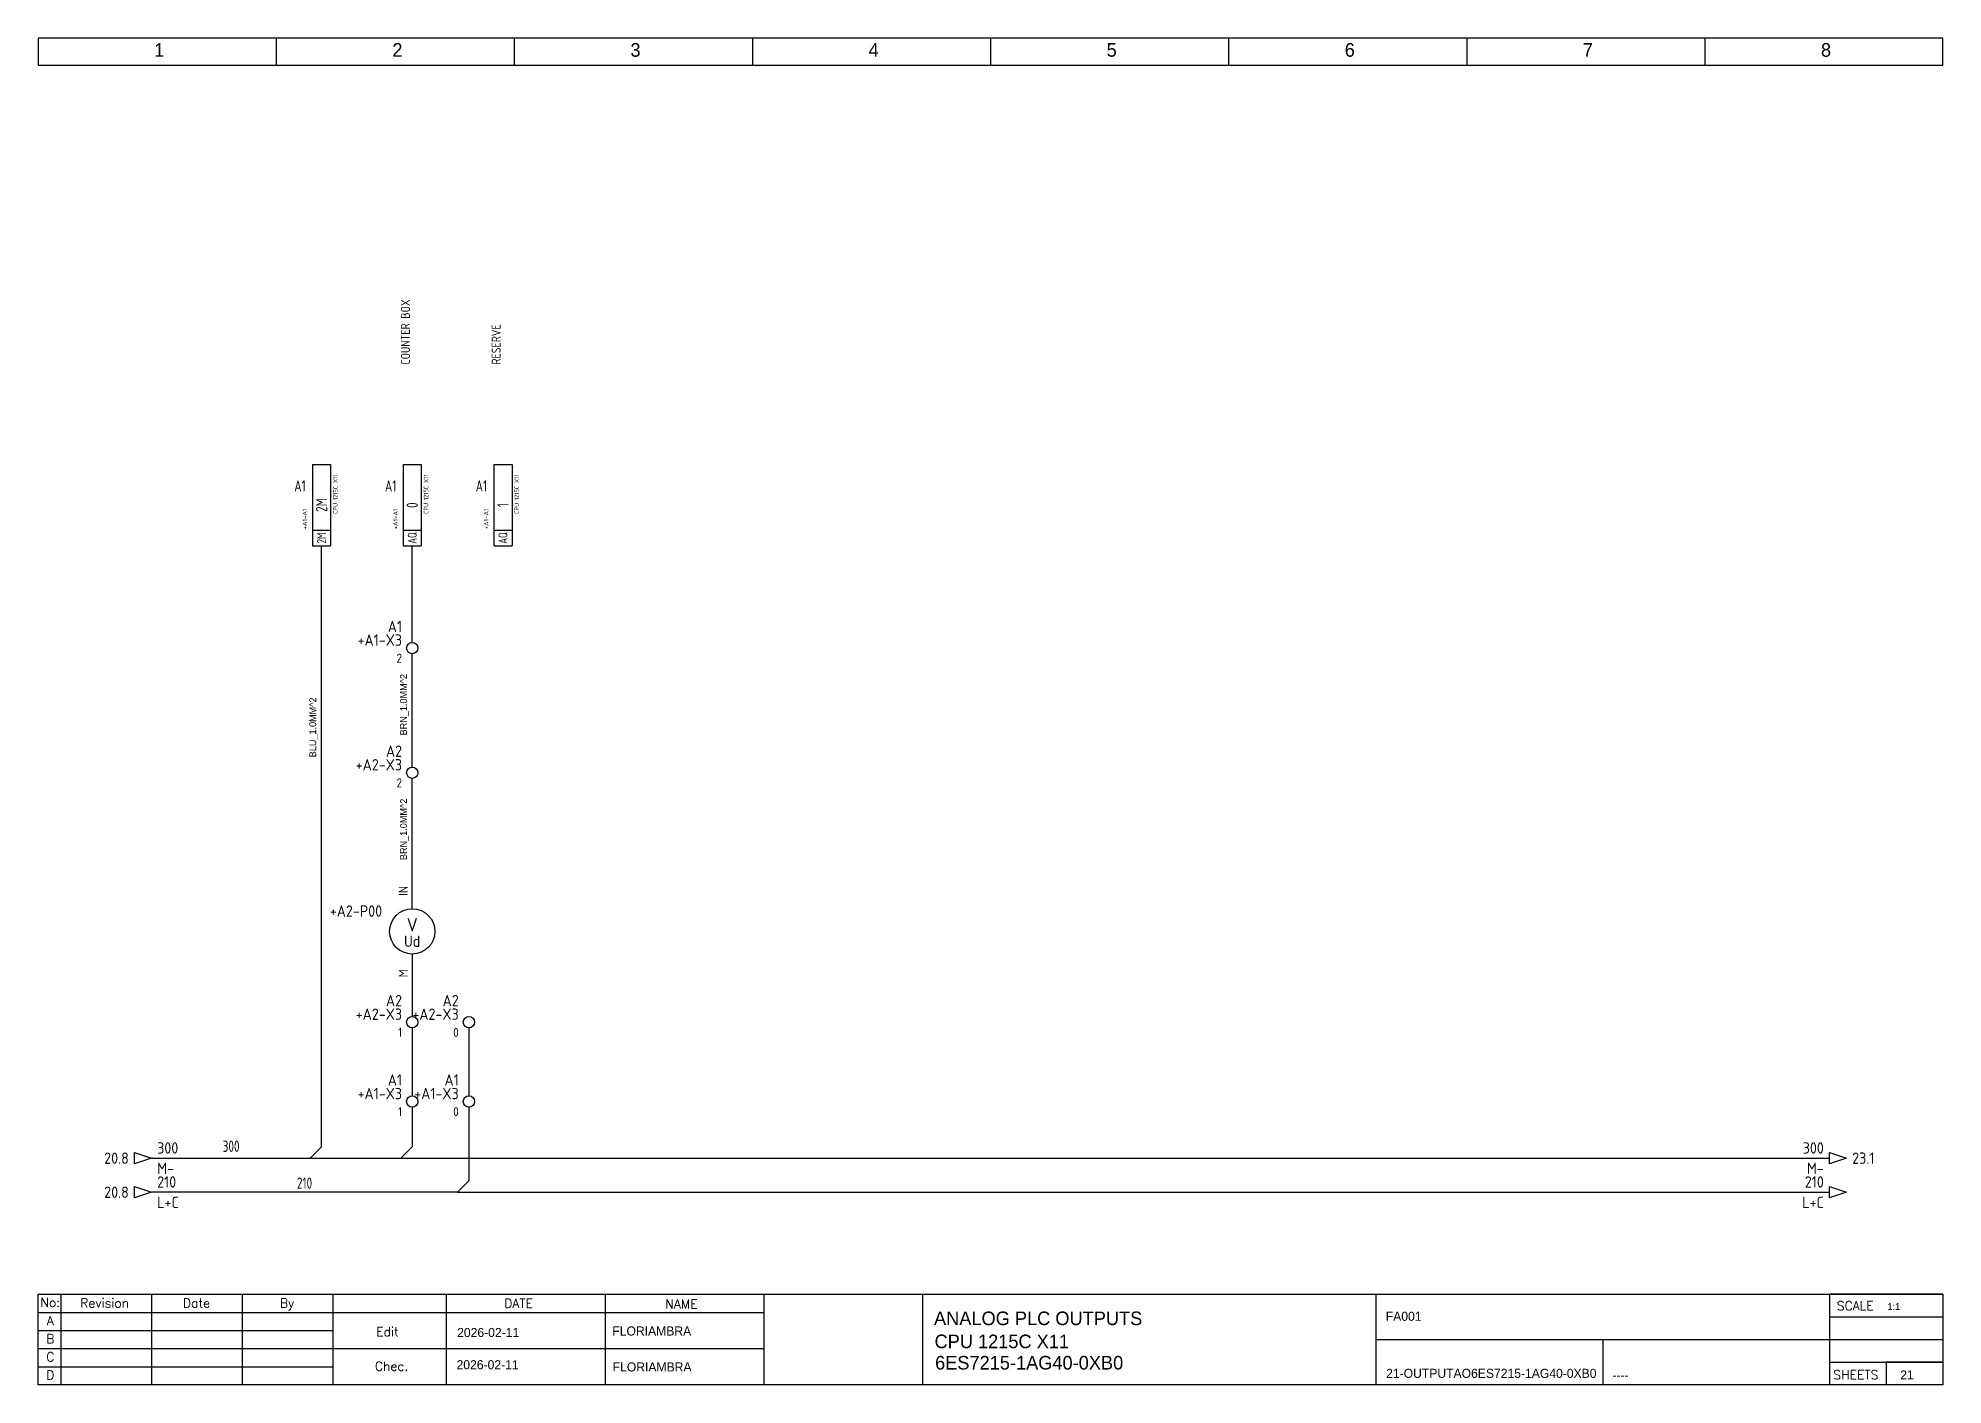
# Model space of a CAD drawing. Header units: millimetres. Extents: x 0 to 420, y 0 to 297.
import ezdxf
from ezdxf.enums import TextEntityAlignment as Align

# ---------------------------------------------------------------- set-up
doc = ezdxf.new("R2010")
doc.units = ezdxf.units.MM
doc.header["$LTSCALE"] = 6
for name, color, linetype in [('025', 1, 'Continuous'), ('05', 6, 'Continuous'), ('BLU_1.0mm^2', 5, 'Continuous'), ('BRN_1.0mm^2', 14, 'Continuous'), ('DESC', 1, 'Continuous'), ('DESCCHILD', 20, 'Continuous'), ('LOC', 8, 'Continuous'), ('MISC', 2, 'Continuous'), ('RED_2.5mm^2', 1, 'Continuous'), ('SYMS', 7, 'Continuous'), ('TAGS', 51, 'Continuous'), ('TERMS', 4, 'Continuous'), ('WIRENO', 70, 'Continuous'), ('WIREREF', 61, 'Continuous'), ('WIREREF_DEST', 61, 'Continuous'), ('XREF', 7, 'Continuous')]:
    doc.layers.add(name, color=color, linetype=linetype)
doc.styles.add('WD', font='romans.shx')
doc.styles.add('WD_IEC', font='ISOCP2.shx', dxfattribs={"width": 0.9, "height": 4})

# ---------------------------------------------------------------- blocks, each defined once
blk = doc.blocks.new('IEC_tblock_a3_floriambra')
at = {"layer": '05'}
for p, q in [((-840, 0), (-840, 20)), ((-840, 0), (-840, 20)), ((-840, 20), (-420, 20)), ((-835, 20), (-835, 0)), ((-815, 20), (-815, 0)), ((-795, 20), (-795, 0)), ((-775, 20), (-775, 0)), ((-750, 20), (-750, 0)), ((-715, 20), (-715, 0)), ((-680, 20), (-680, 0)), ((-645, 20), (-645, 0)), ((-545, 20), (-545, 0)), ((-420, 20), (-445, 20)), ((-445, 20), (-445, 0)), ((-445, 20), (-445, 15)), ((-420, 20), (-420, 0)), ((-840, 16), (-775, 16)), ((-775, 16), (-680, 16)), ((-445, 15), (-420, 15)), ((-840, 12), (-775, 12)), ((-545, 10), (-445, 10)), ((-495, 10), (-495, 0)), ((-445, 10), (-420, 10)), ((-840, 8), (-775, 8)), ((-775, 8), (-680, 8)), ((-445, 5), (-420, 5)), ((-420, 5), (-432.5, 5)), ((-432.5, 5), (-432.5, 0)), ((-840, 4), (-775, 4)), ((-420, 0), (-840, 0))]:
    blk.add_line(p, q, dxfattribs=at)
at = {"flags": 4}
for tag, p, height in [('SCALA', (-432.21, 16.54), 1.5), ('AUTHOR', (-713.38, 10.89), 2), ('DESCRIPT_PROYECT', (-642.46, 13.18), 3), ('CODIGO_PROYECT', (-542.84, 14.13), 2), ('INSTALACION', (-441.74, 11.01), 2), ('FECHA_CREA', (-747.6, 10.56), 2), ('DESCRIPCION_1', (-642.34, 8.1), 3), ('LOCALIZACION', (-441.61, 6.6), 2), ('FECHA_EDIT', (-747.73, 3.45), 2), ('REVISADO', (-713.31, 2.96), 2), ('DESCRIPCION_2', (-642.22, 3.39), 3), ('ARCHIVO', (-542.76, 1.55), 2), ('COMENTARIO', (-492.87, 1.14), 2), ('PAG', (-429.4, 1.2), 2)]:
    blk.add_attdef(tag, p, '', height=height, dxfattribs=at)
at = {"layer": '025', "style": 'WD'}
for s, p in [('No:', (-837.31, 17.19)), ('Revision', (-825.33, 17.07)), ('Date', (-805.08, 17.05)), ('By', (-785.09, 17.06)), ('NAME', (-698.14, 16.82)), ('SCALE', (-439.33, 16.45)), ('A', (-837.31, 13.19)), ('B', (-837.31, 9.19)), ('C', (-837.31, 5.19)), ('D', (-837.31, 1.19))]:
    blk.add_text(s, height=2, dxfattribs=at).set_placement(p, align=Align.CENTER)
for s, p in [('DATE', (-737.24, 16.98)), ('Edit', (-765.46, 10.72)), ('Chec.', (-765.74, 3.12)), ('SHEETS', (-444.15, 1.23))]:
    blk.add_text(s, height=2, dxfattribs=at).set_placement(p)
blk = doc.blocks.new('PLCIOO3V')
for p, q in [((-2, 18), (-2, 0)), ((-2, 18), (2, 18)), ((2, 18), (2, 0)), ((-2, 3.5), (2, 3.5)), ((-2, 0), (2, 0))]:
    blk.add_line(p, q)
at = {"style": 'WD_IEC', "width": 0.9}
blk.add_attdef('TERMDESC01L', text='', height=2, rotation=90, dxfattribs=at).set_placement((2.25, 42.5), align=Align.TOP_RIGHT)
at = {"style": 'WD_IEC'}
for tag, height, width, p in [('MFG', 2.5, 0.8, (-7, 32.5)), ('DESC', 2.5, 0.8, (-4, 32.5)), ('DESCA01', 2.5, 0.9, (-0.5, 32.5)), ('DESCB01', 2.5, 0.9, (2.5, 32.5)), ('DESCD01', 2.5, 0.9, (5.53, 32.5)), ('DESCE01', 2.5, 0.9, (8.53, 32.5)), ('CAT', 2.5, 0.9, (-7, 25.5)), ('DESCC01', 1, 0.9, (3.54, 15.8))]:
    blk.add_attdef(tag, text='', height=height, rotation=90, dxfattribs=dict(at, width=width)).set_placement(p, align=Align.RIGHT)
at = {"style": 'WD_IEC', "width": 0.8}
for tag, p in [('INST', (-3.5, 15.5)), ('LOC', (-3.5, 12))]:
    blk.add_attdef(tag, text='', height=2.5, dxfattribs=at).set_placement(p, align=Align.RIGHT)
at = {"style": 'WD_IEC', "width": 0.9}
blk.add_attdef('LINE1', text='', height=2.5, rotation=90, dxfattribs=at).set_placement((-16, 10), align=Align.CENTER)
blk.add_attdef('LINE2', text='', height=2.5, rotation=90, dxfattribs=at).set_placement((-16, 10), align=Align.TOP_CENTER)
at = {"style": 'WD_IEC', "width": 0.8}
for tag, height, p in [('TAGA01', 2.5, (0, 9)), ('TERM01L', 2, (0, 1.75))]:
    blk.add_attdef(tag, text='', height=height, rotation=90, dxfattribs=at).set_placement(p, align=Align.MIDDLE)
at = {"style": 'WD_IEC'}
blk.add_attdef('TAG1', text='', height=1, rotation=90, dxfattribs=at).set_placement((-3.18, 8.27), align=Align.RIGHT)
at = {"linetype": 'Continuous', "style": 'WD_IEC', "flags": 9}
for tag, p in [('ASSYCODE', (-2.39, 7.82)), ('FAMILY', (-2.39, 1.32))]:
    blk.add_attdef(tag, text='', height=0.16, rotation=90, dxfattribs=at).set_placement(p, align=Align.CENTER)
at = {"style": 'WD_IEC', "flags": 1}
blk.add_attdef('X8TERM01L', (0, 0), '', height=0.16, rotation=90, dxfattribs=at)
blk = doc.blocks.new('HT0_412')
for p, q in [((0, 2.5), (-2.5, 0)), ((-2.5, 0), (2.5, 0))]:
    blk.add_line(p, q)
at = {"style": 'WD_IEC', "flags": 1}
for tag, p in [('X4TERM01', (-2.5, 0)), ('WDWSEQ', (-2.1, 1.03)), ('X2TERM01', (0, 2.5)), ('X1TERM01', (2.5, 0))]:
    blk.add_attdef(tag, p, '', height=0.4, dxfattribs=at)
blk = doc.blocks.new('HA1D3')
blk.add_lwpolyline([(0, 0), (-3.75, -1.25), (-3.75, 1.25)], close=True)
at = {"style": 'WD_IEC'}
blk.add_attdef('XREF', text='', height=2.5, dxfattribs=at).set_placement((-5, 0), align=Align.MIDDLE_RIGHT)
at = {"style": 'WD_IEC', "flags": 1}
blk.add_attdef('SIGCODE', text='', height=1, dxfattribs=at).set_placement((-2.5, 1.8), align=Align.RIGHT)
at = {"style": 'WD_IEC'}
for tag, p, height, flags in [('X1TERM01', (0, 0), 0.32, 1), ('WIRENO', (1.25, 1), 2.5, 8)]:
    blk.add_attdef(tag, p, '', height=height, dxfattribs=dict(at, flags=flags))
blk.add_attdef('DESC1', text='', height=2.5, dxfattribs=at).set_placement((1.25, -1), align=Align.TOP_LEFT)
blk = doc.blocks.new('WD_WNH')
at = {"linetype": 'Continuous', "style": 'WD_IEC', "width": 0.8}
blk.add_attdef('WIRENO', text='', height=2.5, dxfattribs=at).set_placement((0, 0.75), align=Align.CENTER)
at = {"style": 'WD_IEC', "flags": 1}
for tag, p in [('W08USER', (0, 0.375)), ('W04USER', (0, 0.875)), ('W05USER', (0, 0.75)), ('W09USER', (0, 0.25)), ('W03USER', (0, 1)), ('W06USER', (0, 0.625)), ('W07USER', (0, 0.5)), ('W02USER', (0, 1.125)), ('W01USER', (0, 1.25)), ('W10USER', (0, 0.125))]:
    blk.add_attdef(tag, text='', height=0.08, dxfattribs=at).set_placement(p, align=Align.CENTER)
blk = doc.blocks.new('HA1S1')
blk.add_lwpolyline([(0, 1.25), (3.75, 0), (0, -1.25)], close=True)
at = {"style": 'WD_IEC'}
for tag, height, flags, p in [('WIRENO', 2.5, 8, (-1.25, 1)), ('SIGCODE', 1, 1, (5, 1.8))]:
    blk.add_attdef(tag, text='', height=height, dxfattribs=dict(at, flags=flags)).set_placement(p, align=Align.RIGHT)
at = {"style": 'WD_IEC', "flags": 1}
blk.add_attdef('X4TERM01', (0, 0), '', height=0.32, dxfattribs=at)
at = {"style": 'WD_IEC'}
blk.add_attdef('XREF', text='', height=2.5, dxfattribs=at).set_placement((5, 0), align=Align.MIDDLE_LEFT)
blk.add_attdef('DESC1', text='', height=2.5, dxfattribs=at).set_placement((-1.25, -1), align=Align.TOP_RIGHT)
blk = doc.blocks.new('VVM1P7')
for p, q in [((0, 5), (0, 10)), ((0, -5), (0, -10))]:
    blk.add_line(p, q)
blk.add_circle((0, 0), 5)
at = {"style": 'WD_IEC'}
for tag, p in [('INST', (-6.64, 9.25)), ('LOC', (-6.64, 6.25)), ('TAG1', (-6.64, 3.25)), ('RATING1', (-6.64, -0.8)), ('DESC2', (-6.64, -9.8)), ('DESC1', (-6.64, -6.8)), ('DESC3', (-6.64, -12.8))]:
    blk.add_attdef(tag, text='', height=2.5, dxfattribs=at).set_placement(p, align=Align.RIGHT)
blk.add_attdef('TERM01', text='', height=2, rotation=90, dxfattribs=at).set_placement((-1, 10), align=Align.RIGHT)
at = {"style": 'WD_IEC', "flags": 1}
for tag, p, height in [('X2TERM01', (0, 10), 0.32), ('MFG', (2.13, 8.76), 1.5), ('CAT', (2.13, 6.7), 1.5), ('X4LINK', (-5, 0), 0.32), ('X1LINK', (5, 0), 0.32), ('ASSYCODE', (0.57, -6.29), 1), ('FAMILY', (0.57, -7.79), 1), ('CATDESC', (0.57, -9.29), 1), ('X8TERM02', (0, -10), 0.32)]:
    blk.add_attdef(tag, p, '', height=height, dxfattribs=at)
at = {"style": 'WD_IEC'}
for tag, height, p in [('V', 3, (0, 0)), ('U', 2.5, (-0.02, -3.41))]:
    blk.add_attdef(tag, text='', height=height, dxfattribs=at).set_placement(p, align=Align.CENTER)
at = {"lineweight": 15, "style": 'WD_IEC'}
blk.add_attdef('XREF', text='', height=2.5, dxfattribs=at).set_placement((-6.64, -3.8), align=Align.RIGHT)
at = {"style": 'WD_IEC'}
blk.add_attdef('TERM02', (-1, -10.13), '', height=2, rotation=90, dxfattribs=at)
blk = doc.blocks.new('VT0002')
blk.add_circle((0, 0), 1.25)
at = {"style": 'WD_IEC'}
for tag, p in [('INST', (-2.25, 6.5)), ('LOC', (-2.25, 3.5)), ('DESC1', (-2.25, -6.25)), ('DESC2', (-2.25, -9.25)), ('DESC3', (-2.25, -12.25))]:
    blk.add_attdef(tag, text='', height=2.5, dxfattribs=at).set_placement(p, align=Align.RIGHT)
at = {"style": 'WD_IEC', "flags": 1}
for tag, p, height in [('ASSYCODE', (2.75, 10.75), 1), ('CATDESC', (2.75, 9.25), 1), ('MFG', (2.75, 7.25), 1.5), ('CAT', (2.75, 4.75), 1.5), ('X4PIN01', (-1.25, 1), 0.25), ('X4TERM01', (-1.25, 0), 0.25), ('X4TERMDESC01', (-1.25, 0.5), 0.4), ('STRIPSEQ', (0, 0), 0.025), ('X2PIN01', (0, 2.25), 0.25), ('X2TERM01', (0, 1.25), 0.25), ('X8PIN01', (0, -0.25), 0.25), ('X2TERMDESC01', (0, 1.75), 0.4), ('X1PIN01', (1.25, 1), 0.25), ('X1TERM01', (1.25, 0), 0.25), ('X1TERMDESC01', (1.25, 0.5), 0.4), ('LINKTERM', (0, -0.04), 0.025), ('X8TERM01', (0, -1.25), 0.25), ('X8TERMDESC01', (0, -0.75), 0.4)]:
    blk.add_attdef(tag, p, '', height=height, dxfattribs=at)
at = {"style": 'WD_IEC', "flags": 8}
for tag, height, p in [('TAGSTRIP', 2.5, (-2.25, 0.5)), ('TERM01', 2, (-2.25, -3.25))]:
    blk.add_attdef(tag, text='', height=height, dxfattribs=at).set_placement(p, align=Align.RIGHT)

msp = doc.modelspace()

# ---------------------------------------------------------------- linework, layer by layer
at = {"layer": '05'}
for p, q in [((0, 297), (0, 291)), ((420, 297), (0, 297)), ((52.5, 297), (52.5, 291)), ((105, 297), (105, 291)), ((157.5, 297), (157.5, 291)), ((210, 297), (210, 291)), ((262.5, 297), (262.5, 291)), ((315, 297), (315, 291)), ((367.5, 297), (367.5, 291)), ((420, 291), (420, 297)), ((0, 291), (420, 291))]:
    msp.add_line(p, q, dxfattribs=at)
at = {"layer": 'BLU_1.0mm^2'}
for p, q in [((62.5, 52.5), (62.5, 185)), ((82.5, 90), (82.5, 81.25)), ((82.5, 78.75), (82.5, 63.75)), ((82.5, 61.25), (82.5, 52.5)), ((25, 50), (60, 50)), ((65, 50), (80, 50)), ((85, 50), (395, 50))]:
    msp.add_line(p, q, dxfattribs=at)
at = {"layer": 'BRN_1.0mm^2'}
for p, q in [((82.5, 163.75), (82.5, 185)), ((82.5, 136.25), (82.5, 161.25)), ((82.5, 110), (82.5, 133.75)), ((95, 78.75), (95, 63.75)), ((95, 61.25), (95, 45)), ((92.5, 42.5), (25, 42.5)), ((97.5, 42.5), (395, 42.5))]:
    msp.add_line(p, q, dxfattribs=at)

# ---------------------------------------------------------------- block references
ref = msp.add_blockref('IEC_tblock_a3_floriambra', (840, 0))
ref.add_attrib('FECHA_EDIT', '2026-02-11', (92.27, 3.45), dxfattribs={"height": 2})
ref.add_attrib('FECHA_CREA', '2026-02-11', (92.4, 10.56), dxfattribs={"height": 2})
ref.add_attrib('REVISADO', 'FLORIAMBRA', (126.69, 2.96), dxfattribs={"height": 2})
ref.add_attrib('AUTHOR', 'FLORIAMBRA', (126.62, 10.89), dxfattribs={"height": 2})
ref.add_attrib('DESCRIPCION_2', '6ES7215-1AG40-0XB0', (197.78, 3.39), dxfattribs={"height": 3})
ref.add_attrib('DESCRIPCION_1', 'CPU 1215C X11', (197.66, 8.1), dxfattribs={"height": 3})
ref.add_attrib('DESCRIPT_PROYECT', 'ANALOG PLC OUTPUTS', (197.54, 13.18), dxfattribs={"height": 3})
ref.add_attrib('CODIGO_PROYECT', 'FA001', (297.16, 14.13), dxfattribs={"height": 2})
ref.add_attrib('ARCHIVO', '21-OUTPUTAO6ES7215-1AG40-0XB0', (297.24, 1.55), dxfattribs={"height": 2})
ref.add_attrib('COMENTARIO', '----', (347.13, 1.14), dxfattribs={"height": 2})
ref.add_attrib('PAG', '21', (410.6, 1.2), dxfattribs={"height": 2})
ref.add_attrib('SCALA', '1:1', (407.79, 16.54), dxfattribs={"height": 1.5})
at = {"layer": 'BLU_1.0mm^2'}
msp.add_blockref('HT0_412', (82.5, 50), dxfattribs=at)
at = {"layer": 'BRN_1.0mm^2'}
msp.add_blockref('HT0_412', (95, 42.5), dxfattribs=at)
at = {"layer": 'RED_2.5mm^2'}
msp.add_blockref('HT0_412', (62.5, 50), dxfattribs=at)
at = {"layer": 'SYMS'}
ref = msp.add_blockref('PLCIOO3V', (62.5, 185), dxfattribs=at)
ref.add_attrib('TERM01L', '2M', dxfattribs={"layer": 'TERMS', "height": 2, "rotation": 90, "style": 'WD_IEC', "width": 0.8}).set_placement((62.5, 186.75), align=Align.MIDDLE)
ref.add_attrib('DESCC01', ' CPU 1215C X11', dxfattribs={"layer": 'DESC', "height": 1, "rotation": 90, "style": 'WD_IEC', "width": 0.9}).set_placement((66.04, 200.8), align=Align.RIGHT)
ref.add_attrib('LOC', 'A1', dxfattribs={"layer": 'LOC', "height": 2.5, "style": 'WD_IEC', "width": 0.8}).set_placement((59, 197), align=Align.RIGHT)
ref.add_attrib('TAGA01', '2M', dxfattribs={"layer": 'TAGS', "height": 2.5, "rotation": 90, "style": 'WD_IEC', "width": 0.8}).set_placement((62.5, 194), align=Align.MIDDLE)
ref.add_attrib('TAG1', '+A1-A1', dxfattribs={"layer": 'TAGS', "height": 1, "rotation": 90, "style": 'WD_IEC'}).set_placement((59.32, 193.27), align=Align.RIGHT)
ref = msp.add_blockref('PLCIOO3V', (82.5, 185), dxfattribs=at)
ref.add_attrib('TERM01L', 'AQ', dxfattribs={"layer": 'TERMS', "height": 2, "rotation": 90, "style": 'WD_IEC', "width": 0.8}).set_placement((82.5, 186.75), align=Align.MIDDLE)
ref.add_attrib('DESCC01', ' CPU 1215C X11', dxfattribs={"layer": 'DESC', "height": 1, "rotation": 90, "style": 'WD_IEC', "width": 0.9}).set_placement((86.04, 200.8), align=Align.RIGHT)
ref.add_attrib('LOC', 'A1', dxfattribs={"layer": 'LOC', "height": 2.5, "style": 'WD_IEC', "width": 0.8}).set_placement((79, 197), align=Align.RIGHT)
ref.add_attrib('TAGA01', '0', dxfattribs={"layer": 'TAGS', "height": 2.5, "rotation": 90, "style": 'WD_IEC', "width": 0.8}).set_placement((82.5, 194), align=Align.MIDDLE)
ref.add_attrib('TAG1', '+A1-A1', dxfattribs={"layer": 'TAGS', "height": 1, "rotation": 90, "style": 'WD_IEC'}).set_placement((79.32, 193.27), align=Align.RIGHT)
ref = msp.add_blockref('PLCIOO3V', (102.5, 185), dxfattribs=at)
ref.add_attrib('TERM01L', 'AQ', dxfattribs={"layer": 'TERMS', "height": 2, "rotation": 90, "style": 'WD_IEC', "width": 0.8}).set_placement((102.5, 186.75), align=Align.MIDDLE)
ref.add_attrib('DESCC01', ' CPU 1215C X11', dxfattribs={"layer": 'DESC', "height": 1, "rotation": 90, "style": 'WD_IEC', "width": 0.9}).set_placement((106.04, 200.8), align=Align.RIGHT)
ref.add_attrib('LOC', 'A1', dxfattribs={"layer": 'LOC', "height": 2.5, "style": 'WD_IEC', "width": 0.8}).set_placement((99, 197), align=Align.RIGHT)
ref.add_attrib('TAGA01', '1', dxfattribs={"layer": 'TAGS', "height": 2.5, "rotation": 90, "style": 'WD_IEC', "width": 0.8}).set_placement((102.5, 194), align=Align.MIDDLE)
ref.add_attrib('TAG1', '+A1-A1', dxfattribs={"layer": 'TAGS', "height": 1, "rotation": 90, "style": 'WD_IEC'}).set_placement((99.32, 193.27), align=Align.RIGHT)
ref = msp.add_blockref('VT0002', (82.5, 162.5), dxfattribs=at)
ref.add_attrib('TERM01', '2', dxfattribs={"layer": 'TERMS', "height": 2, "style": 'WD_IEC', "flags": 8}).set_placement((80.25, 159.25), align=Align.RIGHT)
ref.add_attrib('LOC', 'A1', dxfattribs={"layer": 'LOC', "height": 2.5, "style": 'WD_IEC'}).set_placement((80.25, 166), align=Align.RIGHT)
ref.add_attrib('TAGSTRIP', '+A1-X3', dxfattribs={"layer": 'TAGS', "height": 2.5, "style": 'WD_IEC', "flags": 8}).set_placement((80.25, 163), align=Align.RIGHT)
ref = msp.add_blockref('VT0002', (82.5, 135), dxfattribs=at)
ref.add_attrib('TERM01', '2', dxfattribs={"layer": 'TERMS', "height": 2, "style": 'WD_IEC', "flags": 8}).set_placement((80.25, 131.75), align=Align.RIGHT)
ref.add_attrib('LOC', 'A2', dxfattribs={"layer": 'LOC', "height": 2.5, "style": 'WD_IEC'}).set_placement((80.25, 138.5), align=Align.RIGHT)
ref.add_attrib('TAGSTRIP', '+A2-X3', dxfattribs={"layer": 'TAGS', "height": 2.5, "style": 'WD_IEC', "flags": 8}).set_placement((80.25, 135.5), align=Align.RIGHT)
ref = msp.add_blockref('VVM1P7', (82.5, 100), dxfattribs=at)
ref.add_attrib('V', 'V', dxfattribs={"layer": 'MISC', "height": 3, "style": 'WD_IEC'}).set_placement((82.5, 100), align=Align.CENTER)
ref.add_attrib('U', 'Ud', dxfattribs={"layer": 'MISC', "height": 2.5, "style": 'WD_IEC'}).set_placement((82.48, 96.59), align=Align.CENTER)
ref.add_attrib('TERM01', 'IN', dxfattribs={"layer": 'TERMS', "height": 2, "rotation": 90, "style": 'WD_IEC'}).set_placement((81.5, 110), align=Align.RIGHT)
ref.add_attrib('TAG1', '+A2-P00', dxfattribs={"layer": 'TAGS', "height": 2.5, "style": 'WD_IEC'}).set_placement((75.86, 103.25), align=Align.RIGHT)
ref.add_attrib('TERM02', 'M', (81.5, 89.87), dxfattribs={"layer": 'TERMS', "height": 2, "rotation": 90, "style": 'WD_IEC'})
ref = msp.add_blockref('VT0002', (82.5, 80), dxfattribs=at)
ref.add_attrib('TERM01', '1', dxfattribs={"layer": 'TERMS', "height": 2, "style": 'WD_IEC', "flags": 8}).set_placement((80.25, 76.75), align=Align.RIGHT)
ref.add_attrib('LOC', 'A2', dxfattribs={"layer": 'LOC', "height": 2.5, "style": 'WD_IEC'}).set_placement((80.25, 83.5), align=Align.RIGHT)
ref.add_attrib('TAGSTRIP', '+A2-X3', dxfattribs={"layer": 'TAGS', "height": 2.5, "style": 'WD_IEC', "flags": 8}).set_placement((80.25, 80.5), align=Align.RIGHT)
ref = msp.add_blockref('VT0002', (95, 80), dxfattribs=at)
ref.add_attrib('TERM01', '0', dxfattribs={"layer": 'TERMS', "height": 2, "style": 'WD_IEC', "flags": 8}).set_placement((92.75, 76.75), align=Align.RIGHT)
ref.add_attrib('LOC', 'A2', dxfattribs={"layer": 'LOC', "height": 2.5, "style": 'WD_IEC'}).set_placement((92.75, 83.5), align=Align.RIGHT)
ref.add_attrib('TAGSTRIP', '+A2-X3', dxfattribs={"layer": 'TAGS', "height": 2.5, "style": 'WD_IEC', "flags": 8}).set_placement((92.75, 80.5), align=Align.RIGHT)
ref = msp.add_blockref('VT0002', (82.5, 62.5), dxfattribs=at)
ref.add_attrib('TERM01', '1', dxfattribs={"layer": 'TERMS', "height": 2, "style": 'WD_IEC', "flags": 8}).set_placement((80.25, 59.25), align=Align.RIGHT)
ref.add_attrib('LOC', 'A1', dxfattribs={"layer": 'LOC', "height": 2.5, "style": 'WD_IEC'}).set_placement((80.25, 66), align=Align.RIGHT)
ref.add_attrib('TAGSTRIP', '+A1-X3', dxfattribs={"layer": 'TAGS', "height": 2.5, "style": 'WD_IEC', "flags": 8}).set_placement((80.25, 63), align=Align.RIGHT)
ref = msp.add_blockref('VT0002', (95, 62.5), dxfattribs=at)
ref.add_attrib('TERM01', '0', dxfattribs={"layer": 'TERMS', "height": 2, "style": 'WD_IEC', "flags": 8}).set_placement((92.75, 59.25), align=Align.RIGHT)
ref.add_attrib('LOC', 'A1', dxfattribs={"layer": 'LOC', "height": 2.5, "style": 'WD_IEC'}).set_placement((92.75, 66), align=Align.RIGHT)
ref.add_attrib('TAGSTRIP', '+A1-X3', dxfattribs={"layer": 'TAGS', "height": 2.5, "style": 'WD_IEC', "flags": 8}).set_placement((92.75, 63), align=Align.RIGHT)
ref = msp.add_blockref('HA1D3', (25, 50), dxfattribs=at)
ref.add_attrib('XREF', '20.8', dxfattribs={"layer": 'XREF', "height": 2.5, "style": 'WD_IEC'}).set_placement((20, 50), align=Align.MIDDLE_RIGHT)
ref.add_attrib('DESC1', 'M-', dxfattribs={"layer": 'DESC', "height": 2.5, "style": 'WD_IEC'}).set_placement((26.25, 49), align=Align.TOP_LEFT)
ref.add_attrib('WIRENO', '300', (26.25, 51), dxfattribs={"layer": 'WIREREF_DEST', "height": 2.5, "style": 'WD_IEC', "flags": 8})
ref = msp.add_blockref('HA1S1', (395, 50), dxfattribs=at)
ref.add_attrib('XREF', '23.1', dxfattribs={"layer": 'XREF', "height": 2.5, "style": 'WD_IEC'}).set_placement((400, 50), align=Align.MIDDLE_LEFT)
ref.add_attrib('DESC1', 'M-', dxfattribs={"layer": 'DESC', "height": 2.5, "style": 'WD_IEC'}).set_placement((393.75, 49), align=Align.TOP_RIGHT)
ref.add_attrib('WIRENO', '300', dxfattribs={"layer": 'WIREREF', "height": 2.5, "style": 'WD_IEC', "flags": 8}).set_placement((393.75, 51), align=Align.RIGHT)
ref = msp.add_blockref('HA1D3', (25, 42.5), dxfattribs=at)
ref.add_attrib('XREF', '20.8', dxfattribs={"layer": 'XREF', "height": 2.5, "style": 'WD_IEC'}).set_placement((20, 42.5), align=Align.MIDDLE_RIGHT)
ref.add_attrib('DESC1', 'L+C', dxfattribs={"layer": 'DESC', "height": 2.5, "style": 'WD_IEC'}).set_placement((26.25, 41.5), align=Align.TOP_LEFT)
ref.add_attrib('WIRENO', '210', (26.25, 43.5), dxfattribs={"layer": 'WIREREF_DEST', "height": 2.5, "style": 'WD_IEC', "flags": 8})
ref = msp.add_blockref('HA1S1', (395, 42.5), dxfattribs=at)
ref.add_attrib('DESC1', 'L+C', dxfattribs={"layer": 'DESC', "height": 2.5, "style": 'WD_IEC'}).set_placement((393.75, 41.5), align=Align.TOP_RIGHT)
ref.add_attrib('WIRENO', '210', dxfattribs={"layer": 'WIREREF', "height": 2.5, "style": 'WD_IEC', "flags": 8}).set_placement((393.75, 43.5), align=Align.RIGHT)
at = {"layer": 'WIRENO'}
ref = msp.add_blockref('WD_WNH', (42.5, 50), dxfattribs=at)
ref.add_attrib('WIRENO', '300', dxfattribs={"linetype": 'Continuous', "height": 2.5, "style": 'WD_IEC', "width": 0.8}).set_placement((42.56, 51.38), align=Align.CENTER)
ref = msp.add_blockref('WD_WNH', (58.75, 42.5), dxfattribs=at)
ref.add_attrib('WIRENO', '210', dxfattribs={"linetype": 'Continuous', "height": 2.5, "style": 'WD_IEC', "width": 0.8}).set_placement((58.75, 43.25), align=Align.CENTER)

# ---------------------------------------------------------------- texts
at = {"layer": '05', "char_height": 3, "attachment_point": 1}
for s, insert in [('1', (25.61, 295.89)), ('2', (78.11, 295.89)), ('3', (130.61, 295.89)), ('4', (183.11, 295.89)), ('5', (235.61, 295.89)), ('6', (288.11, 295.89)), ('7', (340.61, 295.89)), ('8', (393.11, 295.89))]:
    msp.add_mtext_dynamic_manual_height_columns(s, width=14.5619, gutter_width=12.5, heights=[0], dxfattribs=dict(at, insert=insert))
at = {"layer": 'DESCCHILD', "char_height": 2, "attachment_point": 1, "rotation": 90, "style": 'WD_IEC'}
for s, width, heights, insert in [('COUNTER BOX', 18.6993, [3.7], (80, 225)), ('RESERVE', 15.8908, [1.11], (100, 225))]:
    msp.add_mtext_dynamic_manual_height_columns(s, width=width, gutter_width=10, heights=heights, dxfattribs=dict(at, insert=insert))
at = {"layer": 'MISC', "char_height": 1.5, "attachment_point": 8, "rotation": 90}
for s, insert in [('\\W1;BRN_1.0MM^ 2', (81.75, 150)), ('\\W1;BLU_1.0MM^ 2', (61.75, 145)), ('\\W1;BRN_1.0MM^ 2', (81.75, 122.5))]:
    msp.add_mtext(s, dxfattribs=dict(at, insert=insert))

doc.saveas('drawing.dxf')
